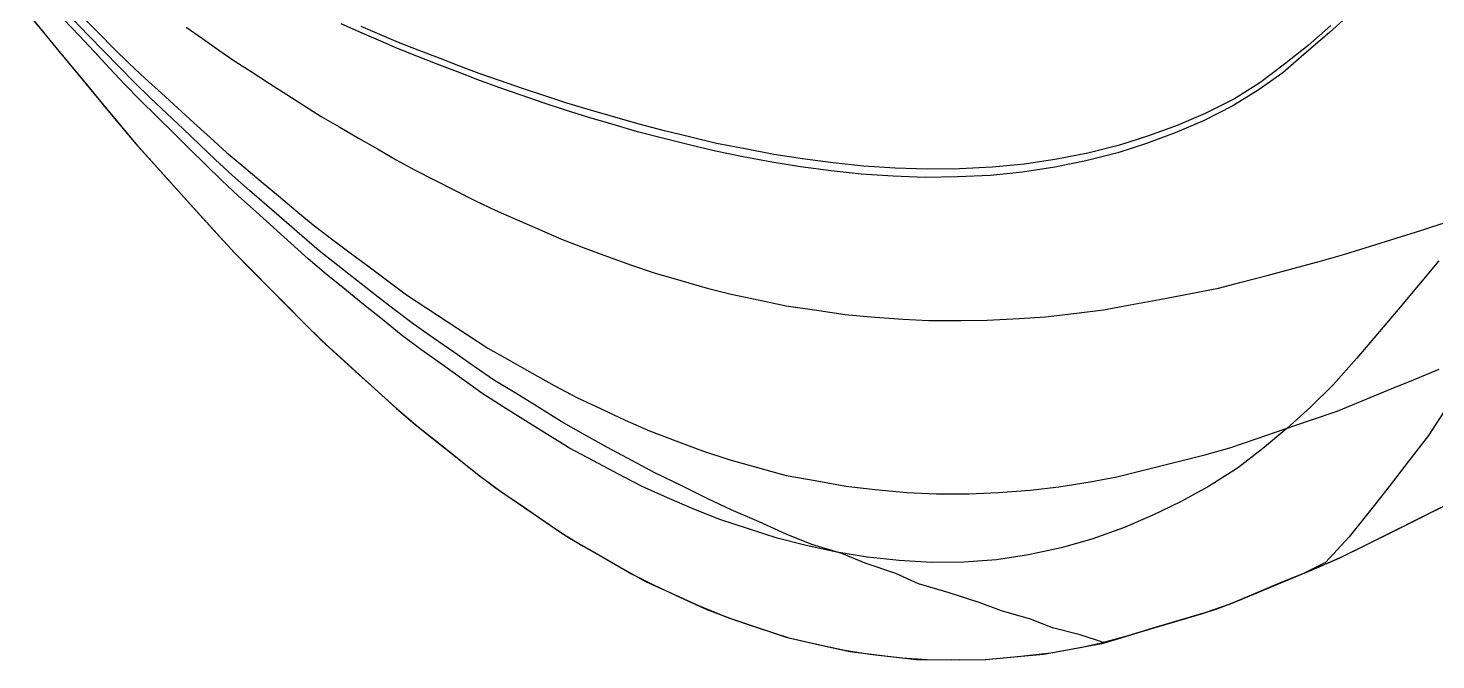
# Model space of a CAD drawing. Header units: metres. Extents: x -15 to 15, y -74.3 to -65.7.
# Drawn here: x -14.01 to -7.5, y -74.31 to -71.39 of the extents above; entities that cross this region are included whole.
import ezdxf

# ---------------------------------------------------------------- set-up
doc = ezdxf.new("R2010")
doc.units = ezdxf.units.M
doc.header["$MEASUREMENT"] = 0
doc.layers.add('Layer 01', color=12, linetype='Continuous', true_color=0xc80000)
doc.layers.add('Layer 02', color=192, linetype='Continuous', true_color=0x7d26cd)

msp = doc.modelspace()

# ---------------------------------------------------------------- linework, layer by layer
at = {"layer": 'Layer 01'}
for points in [[(-14.0131, -71.324, 1.5778), (-13.9411, -71.4133, 1.6843), (-13.8706, -71.4984, 1.7857), (-13.8001, -71.5834, 1.8871), (-13.7299, -71.6682, 1.988), (-13.6593, -71.7533, 2.0895), (-13.5888, -71.8384, 2.1909), (-13.5148, -71.9263, 2.2956), (-13.4397, -72.0097, 2.3951), (-13.3646, -72.0931, 2.4945), (-13.2895, -72.1766, 2.5939), (-13.2144, -72.26, 2.6934), (-13.1393, -72.3435, 2.7929), (-13.0592, -72.4296, 2.8955), (-12.979, -72.5107, 2.9922), (-12.8985, -72.5921, 3.0891), (-12.818, -72.6734, 3.1861), (-12.7375, -72.7548, 3.283), (-12.6519, -72.8399, 3.3845), (-12.5652, -72.9185, 3.4781), (-12.4784, -72.9971, 3.5718), (-12.3916, -73.0757, 3.6655), (-12.3048, -73.1544, 3.7592), (-12.2087, -73.2354, 3.8558), (-12.1146, -73.3104, 3.9452), (-12.0205, -73.3855, 4.0346), (-11.9267, -73.4602, 4.1237), (-11.8209, -73.5379, 4.2163), (-11.7183, -73.6081, 4.3), (-11.6157, -73.6785, 4.3838), (-11.5037, -73.7539, 4.4738), (-11.3917, -73.8178, 4.5499), (-11.2795, -73.8818, 4.6262), (-11.1564, -73.9512, 4.7088), (-11.0341, -74.0067, 4.775), (-10.9117, -74.0624, 4.8413), (-10.773, -74.119, 4.9088), (-10.6404, -74.1638, 4.9622), (-10.4935, -74.2121, 5.0198), (-10.3523, -74.2437, 5.0574), (-10.2106, -74.2754, 5.0952), (-10.0501, -74.2951, 5.1188), (-9.9023, -74.3117, 5.1385), (-9.7411, -74.3135, 5.1406), (-9.5824, -74.3125, 5.1394), (-9.4344, -74.2986, 5.1228), (-9.2811, -74.281, 5.1018), (-9.1371, -74.2544, 5.0702), (-8.991, -74.2221, 5.0317), (-8.8555, -74.1815, 4.9834), (-8.7197, -74.1409, 4.9349), (-8.5837, -74.1002, 4.8864), (-8.4497, -74.0549, 4.8324), (-8.3243, -74.0023, 4.7697), (-8.1986, -73.9497, 4.707), (-8.073, -73.897, 4.6443), (-7.9479, -73.8439, 4.581), (-7.8293, -73.785, 4.5107), (-7.7107, -73.726, 4.4405), (-7.5921, -73.6671, 4.3703), (-7.4735, -73.6081, 4.3)], [(-13.9955, -71.3475, 1.6059), (-13.9274, -71.4298, 1.7039), (-13.8569, -71.5149, 1.8053), (-13.7864, -71.6, 1.9067), (-13.7162, -71.6847, 2.0077), (-13.6457, -71.7698, 2.1091), (-13.5752, -71.8548, 2.2105), (-13.5053, -71.9368, 2.3082), (-13.4302, -72.0203, 2.4077), (-13.355, -72.1037, 2.5071), (-13.2799, -72.1872, 2.6066), (-13.2048, -72.2706, 2.706), (-13.1297, -72.3541, 2.8055), (-13.0551, -72.4338, 2.9005), (-12.9751, -72.5146, 2.9968), (-12.8946, -72.596, 3.0938), (-12.8141, -72.6773, 3.1907), (-12.7336, -72.7587, 3.2877), (-12.6562, -72.836, 3.3798), (-12.5694, -72.9146, 3.4735), (-12.4826, -72.9933, 3.5672), (-12.3958, -73.0719, 3.6609), (-12.309, -73.1505, 3.7546), (-12.2239, -73.2233, 3.8414), (-12.1297, -73.2984, 3.9309), (-12.0356, -73.3734, 4.0203), (-11.9417, -73.4483, 4.1095), (-11.8521, -73.5165, 4.1908), (-11.7495, -73.5868, 4.2745), (-11.6469, -73.6571, 4.3583), (-11.5443, -73.7274, 4.4421), (-11.4451, -73.7874, 4.5136), (-11.3329, -73.8514, 4.5899), (-11.2208, -73.9154, 4.6661), (-11.1173, -73.9689, 4.73), (-10.9949, -74.0246, 4.7963), (-10.8724, -74.0802, 4.8626), (-10.7618, -74.1227, 4.9133), (-10.6291, -74.1676, 4.9668), (-10.5057, -74.2094, 5.0166), (-10.3779, -74.238, 5.0506), (-10.2362, -74.2696, 5.0884), (-10.1186, -74.2875, 5.1096), (-9.971, -74.304, 5.1293), (-9.853, -74.3129, 5.1399), (-9.7032, -74.3137, 5.1409), (-9.584, -74.3126, 5.1396), (-9.4359, -74.2987, 5.123), (-9.3153, -74.2873, 5.1094), (-9.1714, -74.2607, 5.0777), (-9.0378, -74.2361, 5.0484), (-8.9234, -74.2018, 5.0076), (-8.7876, -74.1612, 4.9591), (-8.6516, -74.1205, 4.9106), (-8.5158, -74.0798, 4.8621), (-8.4163, -74.0409, 4.8157), (-8.2908, -73.9883, 4.753), (-8.1651, -73.9356, 4.6903), (-8.0395, -73.883, 4.6275), (-7.9316, -73.8358, 4.5714), (-7.813, -73.7769, 4.5011), (-7.6943, -73.7179, 4.4308), (-7.5757, -73.659, 4.3606), (-7.4571, -73.6, 4.2903)], [(-13.7572, -71.3435, 2.1574), (-13.6866, -71.4143, 2.2693), (-13.6161, -71.4849, 2.3812), (-13.5455, -71.5553, 2.4933), (-13.4714, -71.6243, 2.6038), (-13.3963, -71.6928, 2.714), (-13.3211, -71.7611, 2.8244), (-13.2459, -71.8294, 2.9348), (-13.1708, -71.8978, 3.0451), (-13.0956, -71.9663, 3.1553), (-13.0159, -72.0333, 3.2628), (-12.9353, -72.1002, 3.3702), (-12.8548, -72.1673, 3.4775), (-12.7742, -72.2345, 3.5847), (-12.6937, -72.3016, 3.692), (-12.6094, -72.3669, 3.7966), (-12.5226, -72.4316, 3.9004), (-12.4357, -72.4961, 4.0042), (-12.3489, -72.5607, 4.1081), (-12.2624, -72.625, 4.2112), (-12.1683, -72.6866, 4.3102), (-12.0741, -72.7484, 4.4093), (-11.9799, -72.8101, 4.5083), (-11.8857, -72.8719, 4.6073), (-11.7845, -72.9293, 4.6995), (-11.6818, -72.9871, 4.7923), (-11.5792, -73.0449, 4.8852), (-11.4747, -73.0999, 4.9735), (-11.3626, -73.1524, 5.058), (-11.2504, -73.205, 5.1425), (-11.1387, -73.2548, 5.2226), (-11.0163, -73.3005, 5.296), (-10.8938, -73.3462, 5.3696), (-10.7715, -73.3863, 5.4342), (-10.6388, -73.4232, 5.4934), (-10.5061, -73.4602, 5.5526), (-10.3721, -73.4847, 5.5923), (-10.2304, -73.5107, 5.6341), (-10.0946, -73.5264, 5.6596), (-9.9469, -73.5399, 5.6814), (-9.8105, -73.5451, 5.69), (-9.6606, -73.5457, 5.6911), (-9.5252, -73.5401, 5.6821), (-9.3769, -73.5286, 5.6637), (-9.244, -73.5129, 5.6386), (-9.0999, -73.491, 5.6036), (-8.9763, -73.4664, 5.5642), (-8.8407, -73.433, 5.5107), (-8.7048, -73.3995, 5.457), (-8.5688, -73.3661, 5.4033), (-8.4526, -73.3336, 5.351), (-8.3271, -73.2903, 5.2817), (-8.2014, -73.247, 5.2122), (-8.0757, -73.2037, 5.1427), (-7.9566, -73.1627, 5.0769), (-7.8405, -73.1153, 5.0007), (-7.7218, -73.0667, 4.923), (-7.6032, -73.0182, 4.8452), (-7.4845, -72.9696, 4.7675)], [(-13.2815, -71.3868, 3.1021), (-13.2064, -71.44, 3.2205), (-13.1312, -71.4931, 3.339), (-13.0571, -71.5437, 3.4515), (-12.9766, -71.5955, 3.567), (-12.8961, -71.6473, 3.6824), (-12.8156, -71.6992, 3.7978), (-12.7351, -71.7509, 3.9133), (-12.6578, -71.8002, 4.0229), (-12.5709, -71.8503, 4.1345), (-12.4841, -71.9003, 4.2462), (-12.3973, -71.9502, 4.3578), (-12.3105, -72.0001, 4.4694), (-12.2255, -72.0465, 4.5727), (-12.1314, -72.0943, 4.6792), (-12.0372, -72.142, 4.7857), (-11.943, -72.1897, 4.8922), (-11.853, -72.2336, 4.9896), (-11.7504, -72.2783, 5.0893), (-11.6477, -72.3231, 5.1891), (-11.5451, -72.3677, 5.2889), (-11.4452, -72.4065, 5.3746), (-11.333, -72.4473, 5.4654), (-11.2208, -72.488, 5.5562), (-11.1164, -72.5227, 5.6327), (-10.994, -72.5583, 5.7115), (-10.8715, -72.5937, 5.7905), (-10.7597, -72.6214, 5.8511), (-10.627, -72.65, 5.9147), (-10.5057, -72.6762, 5.9729), (-10.3743, -72.6953, 6.0144), (-10.2326, -72.7156, 6.0593), (-10.1135, -72.7272, 6.0841), (-9.9658, -72.7379, 6.1075), (-9.8463, -72.7434, 6.1193), (-9.6965, -72.7442, 6.1203), (-9.576, -72.7431, 6.1177), (-9.4279, -72.7345, 6.0978), (-9.3064, -72.7266, 6.0803), (-9.1624, -72.71, 6.0425), (-9.0378, -72.6952, 6.01), (-8.9137, -72.6719, 5.9572), (-8.7779, -72.6462, 5.8994), (-8.6419, -72.6204, 5.8416), (-8.506, -72.5945, 5.7839), (-8.4063, -72.5686, 5.727), (-8.2807, -72.5353, 5.6522), (-8.155, -72.5019, 5.5775), (-8.0294, -72.4684, 5.5028), (-7.9215, -72.4376, 5.4349), (-7.8028, -72.4003, 5.3511), (-7.6842, -72.3629, 5.2674), (-7.5655, -72.3254, 5.1837), (-7.4469, -72.288, 5.1)]]:
    msp.add_polyline3d(points, dxfattribs=at)
at = {"layer": 'Layer 02'}
for points in [[(-7.8819, -71.313, 5.7762), (-7.9926, -71.4111, 5.8375), (-8.0981, -71.5033, 5.8875), (-8.2073, -71.5983, 5.9386), (-8.3221, -71.6777, 5.992), (-8.4394, -71.7515, 6.0488), (-8.5752, -71.8197, 6.104), (-8.7054, -71.8763, 6.1497), (-8.8381, -71.9252, 6.199), (-8.9721, -71.9682, 6.2508), (-9.1193, -72.0055, 6.2956), (-9.2622, -72.0349, 6.3293), (-9.4132, -72.0571, 6.3534), (-9.5611, -72.0725, 6.3712), (-9.7131, -72.0799, 6.3741), (-9.8629, -72.0821, 6.372), (-10.0107, -72.0766, 6.3521), (-10.1583, -72.0673, 6.3281), (-10.2984, -72.0519, 6.2885), (-10.44, -72.0334, 6.2427), (-10.5725, -72.0116, 6.1888), (-10.7052, -71.9863, 6.1237), (-10.833, -71.961, 6.0603), (-10.9554, -71.9311, 5.9791), (-11.0779, -71.9009, 5.8979), (-11.1941, -71.8705, 5.8157), (-11.3063, -71.8374, 5.7218), (-11.4185, -71.8042, 5.628), (-11.5273, -71.7715, 5.5348), (-11.63, -71.7363, 5.4312), (-11.7327, -71.7013, 5.3277), (-11.8353, -71.6663, 5.2241), (-11.9322, -71.6308, 5.1177), (-12.0264, -71.5943, 5.0069), (-12.1205, -71.5579, 4.896), (-12.2147, -71.5216, 4.7851), (-12.3049, -71.4849, 4.6722), (-12.3918, -71.4473, 4.5558), (-12.4786, -71.4098, 4.4394), (-12.5655, -71.3723, 4.323)], [(-7.4855, -72.4675, 5.0482), (-7.5798, -72.5808, 5.0714), (-7.6745, -72.6936, 5.0952), (-7.7697, -72.8059, 5.1196), (-7.8653, -72.9179, 5.1445), (-7.975, -73.0423, 5.1678), (-8.0805, -73.1451, 5.1838), (-8.1897, -73.2439, 5.2052), (-8.3026, -73.3378, 5.2325), (-8.4184, -73.4271, 5.265), (-8.5518, -73.5123, 5.3008), (-8.6807, -73.5822, 5.3273), (-8.8124, -73.6454, 5.3597), (-8.9458, -73.7033, 5.3964), (-9.0915, -73.7558, 5.432), (-9.2339, -73.7955, 5.4551), (-9.3843, -73.8275, 5.4745), (-9.532, -73.8506, 5.4846), (-9.6843, -73.8612, 5.4883), (-9.8339, -73.8632, 5.4852), (-9.9826, -73.8548, 5.4715), (-10.1302, -73.8393, 5.451), (-10.2719, -73.8155, 5.4212), (-10.4134, -73.7847, 5.3829), (-10.5479, -73.7505, 5.3408), (-10.6805, -73.7073, 5.286), (-10.8132, -73.664, 5.2312), (-10.9326, -73.6164, 5.1649), (-11.055, -73.5638, 5.0959), (-11.1729, -73.5119, 5.0284), (-11.285, -73.4529, 4.9481), (-11.3971, -73.3937, 4.868), (-11.5091, -73.3345, 4.7879), (-11.6101, -73.2717, 4.7016), (-11.7127, -73.2078, 4.6128), (-11.8152, -73.1439, 4.524), (-11.9136, -73.0795, 4.4341), (-12.0077, -73.0121, 4.3387), (-12.1019, -72.9448, 4.2433), (-12.196, -72.8774, 4.148), (-12.2875, -72.8097, 4.0519), (-12.3743, -72.7397, 3.9516), (-12.4611, -72.6696, 3.8513), (-12.5479, -72.5996, 3.751), (-12.6347, -72.5296, 3.6508), (-12.7172, -72.4583, 3.5484), (-12.7977, -72.3861, 3.4444), (-12.8782, -72.3139, 3.3405), (-12.9587, -72.2417, 3.2366), (-13.0392, -72.1695, 3.1326), (-13.1174, -72.0966, 3.0276), (-13.1926, -72.0227, 2.9209), (-13.2677, -71.9488, 2.8142), (-13.3428, -71.8748, 2.7075), (-13.4179, -71.8009, 2.6008), (-13.4931, -71.7269, 2.4941), (-13.5658, -71.6523, 2.3863), (-13.6364, -71.5769, 2.2775), (-13.7069, -71.5016, 2.1686), (-13.7774, -71.4262, 2.0598), (-13.8479, -71.3509, 1.9509)], [(-7.4464, -73.1409, 4.6234), (-7.5346, -73.2762, 4.6142), (-7.6254, -73.3938, 4.6124), (-7.7167, -73.5114, 4.611), (-7.8088, -73.6286, 4.6108), (-7.9017, -73.7451, 4.6119), (-8.0098, -73.8638, 4.6179), (-8.113, -73.9138, 4.6643), (-8.2227, -73.9597, 4.719), (-8.3366, -74.0075, 4.7759), (-8.4527, -74.0561, 4.8339), (-8.5696, -74.0959, 4.8813), (-8.6888, -74.1316, 4.9239), (-8.8088, -74.1675, 4.9667), (-8.9292, -74.2036, 5.0096), (-9.0378, -74.2336, 5.0503), (-9.1454, -74.1979, 5.1166), (-9.2732, -74.1651, 5.1879), (-9.3757, -74.1256, 5.2447), (-9.5101, -74.0872, 5.299), (-9.6129, -74.0481, 5.3456), (-9.7523, -74.0038, 5.3782), (-9.8931, -73.9625, 5.4084), (-9.9988, -73.915, 5.4217), (-10.1407, -73.8672, 5.4272), (-10.2488, -73.8211, 5.4271), (-10.3872, -73.7798, 5.3981), (-10.5057, -73.7323, 5.3795), (-10.6304, -73.6754, 5.3381), (-10.7609, -73.6193, 5.2924), (-10.871, -73.5668, 5.2481), (-10.9925, -73.5071, 5.1843), (-11.1138, -73.449, 5.1198), (-11.2204, -73.3923, 5.0546), (-11.3322, -73.3307, 4.9764), (-11.4438, -73.2701, 4.8977), (-11.5475, -73.2108, 4.8195), (-11.65, -73.147, 4.7307), (-11.7524, -73.0837, 4.6417), (-11.8548, -73.0208, 4.5525), (-11.949, -72.9566, 4.4603), (-12.0432, -72.8907, 4.364), (-12.1373, -72.8251, 4.2675), (-12.2314, -72.7596, 4.171), (-12.3199, -72.6929, 4.0721), (-12.4068, -72.6249, 3.9705), (-12.4936, -72.557, 3.8688), (-12.5804, -72.4891, 3.7671), (-12.6669, -72.4215, 3.6656), (-12.7474, -72.3516, 3.5601), (-12.8279, -72.2817, 3.4546), (-12.9085, -72.2118, 3.3492), (-12.989, -72.1419, 3.2437), (-13.0695, -72.0721, 3.1382), (-13.1458, -72.001, 3.0306), (-13.2209, -71.9294, 2.9223), (-13.2961, -71.8579, 2.814), (-13.3713, -71.7863, 2.7056), (-13.4464, -71.7148, 2.5973), (-13.5216, -71.6433, 2.489), (-13.5926, -71.5706, 2.3789), (-13.6631, -71.4977, 2.2684), (-13.7337, -71.4248, 2.158), (-13.8043, -71.3519, 2.0475)], [(-7.9853, -71.3792, 5.8397), (-8.0909, -71.4713, 5.8897), (-8.2, -71.5577, 5.9434), (-8.3139, -71.6449, 5.9967), (-8.4314, -71.718, 6.0538), (-8.5666, -71.7857, 6.1105), (-8.6969, -71.8417, 6.1565), (-8.8297, -71.8899, 6.206), (-8.9639, -71.9322, 6.2581), (-9.1104, -71.9691, 6.3044), (-9.2533, -71.9979, 6.3382), (-9.4039, -72.02, 6.3637), (-9.5518, -72.035, 6.3816), (-9.7035, -72.0425, 6.3859), (-9.8533, -72.0445, 6.384), (-10.001, -72.0393, 6.3656), (-10.1487, -72.03, 6.3416), (-10.289, -72.0151, 6.3035), (-10.4305, -71.9967, 6.2577), (-10.5636, -71.9755, 6.2051), (-10.6962, -71.9505, 6.1399), (-10.8286, -71.9251, 6.0749), (-10.9471, -71.8958, 5.9964), (-11.0695, -71.866, 5.915), (-11.1865, -71.8364, 5.8336), (-11.2987, -71.8037, 5.7396), (-11.4108, -71.7711, 5.6456), (-11.5203, -71.7392, 5.5528), (-11.623, -71.7047, 5.4491), (-11.7256, -71.6702, 5.3453), (-11.8283, -71.6359, 5.2415), (-11.9257, -71.6012, 5.1354), (-12.0199, -71.5654, 5.0244), (-12.1141, -71.5296, 4.9132), (-12.2083, -71.494, 4.8021), (-12.299, -71.4581, 4.6894), (-12.3858, -71.4213, 4.5728), (-12.4727, -71.3844, 4.4562)]]:
    msp.add_polyline3d(points, dxfattribs=at)

doc.saveas('drawing.dxf')
